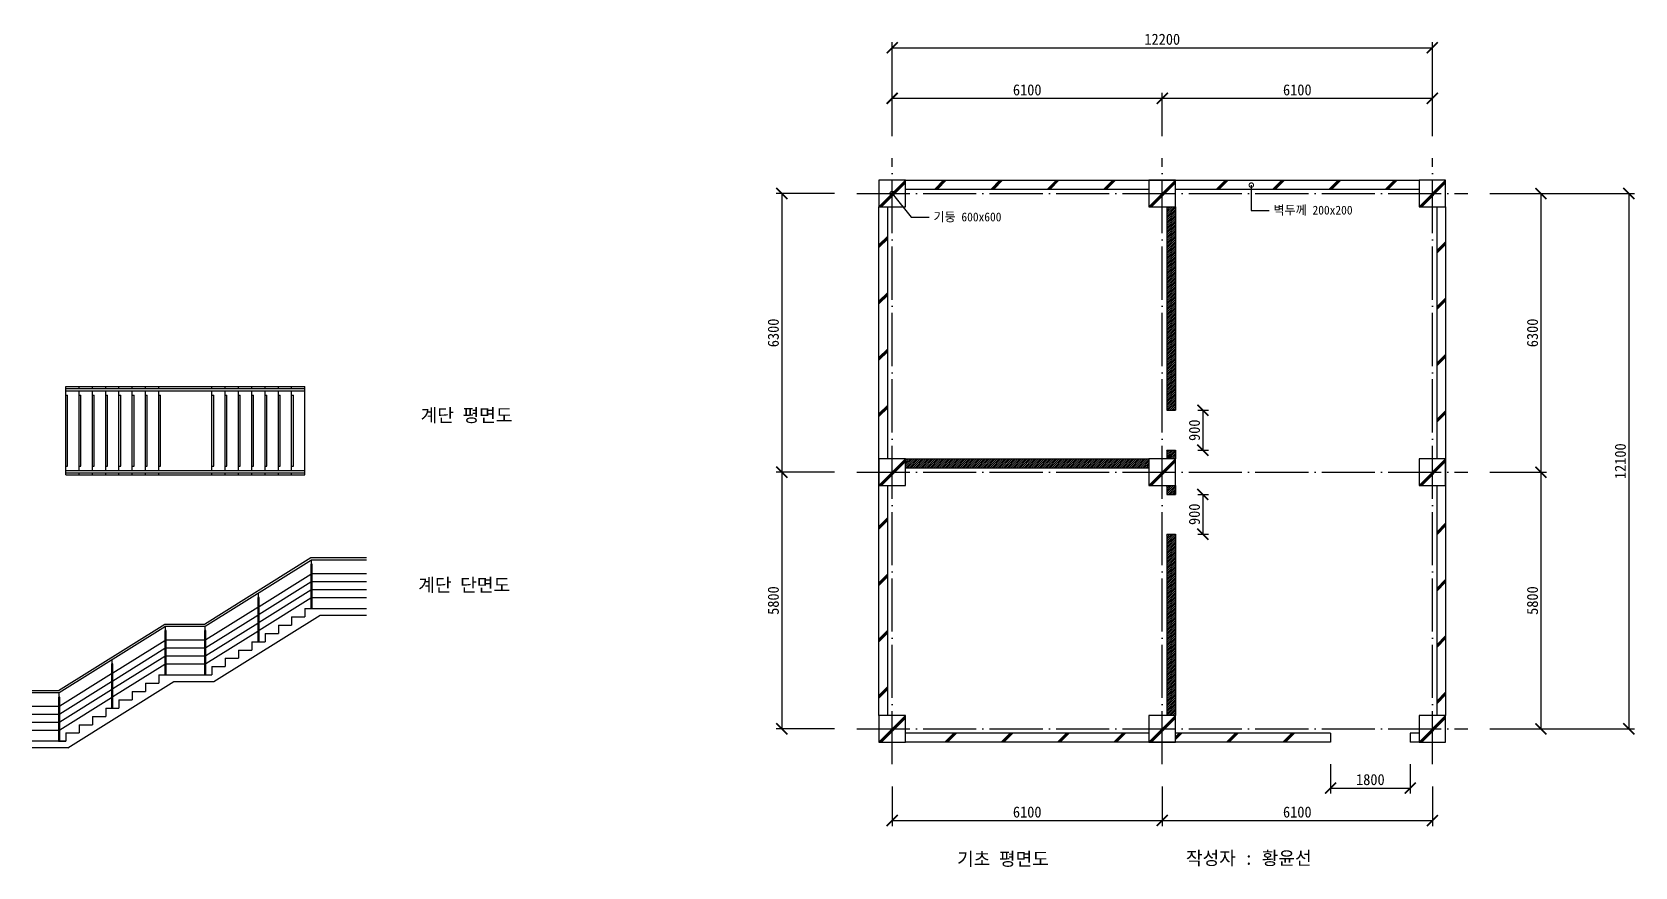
# Model space of a CAD drawing. Header units: millimetres. Extents: x 7137 to 43339, y 748 to 19620.
import ezdxf
from ezdxf import colors
from ezdxf.entities.mleader import LeaderData, LeaderLine
from ezdxf.math import Vec2, Vec3

# ---------------------------------------------------------------- set-up
doc = ezdxf.new("R2010")
doc.units = ezdxf.units.MM
doc.linetypes.add('ACAD_ISO04W100', pattern=[30, 24, -3, 0, -3])
for name, color, linetype in [('CEN', 1, 'ACAD_ISO04W100'), ('COL', 2, 'Continuous'), ('DIM', 3, 'Continuous'), ('HAT', 8, 'Continuous'), ('TXT', 7, 'Continuous'), ('WAL', 2, 'Continuous')]:
    doc.layers.add(name, color=color, linetype=linetype)
doc.styles.get("Standard").update_dxf_attribs({"font": ''})
doc.styles.add('문자300', font='', dxfattribs={"height": 300})
doc.styles.get('Standard').set_extended_font_data('GulimChe')
doc.styles.get('문자300').set_extended_font_data('GulimChe')
doc.dimstyles.new('스케일 50', dxfattribs={"dimscale": 100, "dimtxt": 2.5, "dimasz": 2.5, "dimexe": 1.25, "dimexo": 5, "dimtad": 1, "dimtxsty": 'Standard', "dimblk": 'ARCHTICK', "dimcen": 2.5, "dimadec": 0, "dimazin": 0, "dimtfac": 1, "dimtmove": 0, "dimatfit": 3, "dimldrblk": 'DOTSMALL', "dimfxl": 1, "dimarcsym": 0})
pattern_1 = [(45, (0, 0), (-21.213203, 21.213203), [])]

# ---------------------------------------------------------------- blocks, each defined once
blk = doc.blocks.new('_ArchTick')
at = {"color": 0, "linetype": 'ByBlock', "const_width": 0.15}
blk.add_lwpolyline([(-0.5, -0.5), (0.5, 0.5)], dxfattribs=at)
blk = doc.blocks.new('*D6')
at = {"layer": 'Defpoints', "color": 0, "transparency": 16777216}
for p in [(32663, 18122), (26563, 16770), (32663, 16770)]:
    blk.add_point(p, dxfattribs=at)
at = {"layer": 'DIM', "color": 0, "lineweight": -2, "transparency": 16777216}
for p, q in [((26563, 17270), (26563, 18247)), ((26563, 18122), (32663, 18122)), ((32663, 17270), (32663, 18247))]:
    blk.add_line(p, q, dxfattribs=at)
at = {"layer": 'DIM', "color": 0, "lineweight": -2, "transparency": 16777216, "xscale": 250, "yscale": 250, "zscale": 250, "rotation": 180}
blk.add_blockref('_ArchTick', (26563, 18122), dxfattribs=at)
at = {"layer": 'DIM', "color": 0, "lineweight": -2, "transparency": 16777216, "xscale": 250, "yscale": 250, "zscale": 250}
blk.add_blockref('_ArchTick', (32663, 18122), dxfattribs=at)
at = {"layer": 'DIM', "color": 0, "transparency": 16777216, "insert": (29613, 18312), "char_height": 250, "attachment_point": 5}
blk.add_mtext('6100', dxfattribs=at)
blk = doc.blocks.new('_DotSmall')
at = {"color": 0, "linetype": 'ByBlock', "const_width": 0.5}
blk.add_lwpolyline([(-0.0625, 0, 1), (0.0625, 0, 1)], format="xyb", close=True, dxfattribs=at)
blk = doc.blocks.new('*D7')
at = {"layer": 'Defpoints', "color": 0, "transparency": 16777216}
for p in [(38763, 18122), (32663, 16770), (38763, 16770)]:
    blk.add_point(p, dxfattribs=at)
at = {"layer": 'DIM', "color": 0, "lineweight": -2, "transparency": 16777216}
for p, q in [((32663, 17270), (32663, 18247)), ((32663, 18122), (38763, 18122)), ((38763, 17270), (38763, 18247))]:
    blk.add_line(p, q, dxfattribs=at)
at = {"layer": 'DIM', "color": 0, "lineweight": -2, "transparency": 16777216, "xscale": 250, "yscale": 250, "zscale": 250, "rotation": 180}
blk.add_blockref('_ArchTick', (32663, 18122), dxfattribs=at)
at = {"layer": 'DIM', "color": 0, "lineweight": -2, "transparency": 16777216, "xscale": 250, "yscale": 250, "zscale": 250}
blk.add_blockref('_ArchTick', (38763, 18122), dxfattribs=at)
at = {"layer": 'DIM', "color": 0, "transparency": 16777216, "insert": (35713, 18312), "char_height": 250, "attachment_point": 5}
blk.add_mtext('6100', dxfattribs=at)
blk = doc.blocks.new('*D8')
at = {"layer": 'Defpoints', "color": 0, "transparency": 16777216}
for p in [(38763, 19265), (26563, 16770), (38763, 16770)]:
    blk.add_point(p, dxfattribs=at)
at = {"layer": 'DIM', "color": 0, "lineweight": -2, "transparency": 16777216}
for p, q in [((26563, 17270), (26563, 19390)), ((26563, 19265), (38763, 19265)), ((38763, 17270), (38763, 19390))]:
    blk.add_line(p, q, dxfattribs=at)
at = {"layer": 'DIM', "color": 0, "lineweight": -2, "transparency": 16777216, "xscale": 250, "yscale": 250, "zscale": 250, "rotation": 180}
blk.add_blockref('_ArchTick', (26563, 19265), dxfattribs=at)
at = {"layer": 'DIM', "color": 0, "lineweight": -2, "transparency": 16777216, "xscale": 250, "yscale": 250, "zscale": 250}
blk.add_blockref('_ArchTick', (38763, 19265), dxfattribs=at)
at = {"layer": 'DIM', "color": 0, "transparency": 16777216, "insert": (32663, 19456), "char_height": 250, "attachment_point": 5}
blk.add_mtext('12200', dxfattribs=at)
blk = doc.blocks.new('*D9')
at = {"layer": 'Defpoints', "color": 0, "transparency": 16777216}
for p in [(39563, 15970), (39563, 9670), (41215, 9670)]:
    blk.add_point(p, dxfattribs=at)
at = {"layer": 'DIM', "color": 0, "lineweight": -2, "transparency": 16777216}
for p, q in [((40063, 15970), (41340, 15970)), ((41215, 15970), (41215, 9670)), ((40063, 9670), (41340, 9670))]:
    blk.add_line(p, q, dxfattribs=at)
at = {"layer": 'DIM', "color": 0, "lineweight": -2, "transparency": 16777216, "xscale": 250, "yscale": 250, "zscale": 250}
for p, rotation in [((41215, 15970), 90), ((41215, 9670), 270)]:
    blk.add_blockref('_ArchTick', p, dxfattribs=dict(at, rotation=rotation))
at = {"layer": 'DIM', "color": 0, "transparency": 16777216, "insert": (41025, 12820), "char_height": 250, "attachment_point": 5, "rotation": 90}
blk.add_mtext('6300', dxfattribs=at)
blk = doc.blocks.new('*D10')
at = {"layer": 'Defpoints', "color": 0, "transparency": 16777216}
for p in [(39563, 9670), (39563, 3870), (41215, 3870)]:
    blk.add_point(p, dxfattribs=at)
at = {"layer": 'DIM', "color": 0, "lineweight": -2, "transparency": 16777216}
for p, q in [((40063, 9670), (41340, 9670)), ((41215, 9670), (41215, 3870)), ((40063, 3870), (41340, 3870))]:
    blk.add_line(p, q, dxfattribs=at)
at = {"layer": 'DIM', "color": 0, "lineweight": -2, "transparency": 16777216, "xscale": 250, "yscale": 250, "zscale": 250}
for p, rotation in [((41215, 9670), 90), ((41215, 3870), 270)]:
    blk.add_blockref('_ArchTick', p, dxfattribs=dict(at, rotation=rotation))
at = {"layer": 'DIM', "color": 0, "transparency": 16777216, "insert": (41025, 6770), "char_height": 250, "attachment_point": 5, "rotation": 90}
blk.add_mtext('5800', dxfattribs=at)
blk = doc.blocks.new('*D11')
at = {"layer": 'Defpoints', "color": 0, "transparency": 16777216}
for p in [(39563, 15970), (39563, 3870), (43201, 3870)]:
    blk.add_point(p, dxfattribs=at)
at = {"layer": 'DIM', "color": 0, "lineweight": -2, "transparency": 16777216}
for p, q in [((40063, 15970), (43326, 15970)), ((43201, 15970), (43201, 3870)), ((40063, 3870), (43326, 3870))]:
    blk.add_line(p, q, dxfattribs=at)
at = {"layer": 'DIM', "color": 0, "lineweight": -2, "transparency": 16777216, "xscale": 250, "yscale": 250, "zscale": 250}
for p, rotation in [((43201, 15970), 90), ((43201, 3870), 270)]:
    blk.add_blockref('_ArchTick', p, dxfattribs=dict(at, rotation=rotation))
at = {"layer": 'DIM', "color": 0, "transparency": 16777216, "insert": (43010, 9920), "char_height": 250, "attachment_point": 5, "rotation": 90}
blk.add_mtext('12100', dxfattribs=at)
blk = doc.blocks.new('*D12')
at = {"layer": 'Defpoints', "color": 0, "transparency": 16777216}
for p in [(25763, 15970), (24070, 9670), (25763, 9670)]:
    blk.add_point(p, dxfattribs=at)
at = {"layer": 'DIM', "color": 0, "lineweight": -2, "transparency": 16777216}
for p, q in [((25263, 15970), (23945, 15970)), ((24070, 15970), (24070, 9670)), ((25263, 9670), (23945, 9670))]:
    blk.add_line(p, q, dxfattribs=at)
at = {"layer": 'DIM', "color": 0, "lineweight": -2, "transparency": 16777216, "xscale": 250, "yscale": 250, "zscale": 250}
for p, rotation in [((24070, 15970), 90), ((24070, 9670), 270)]:
    blk.add_blockref('_ArchTick', p, dxfattribs=dict(at, rotation=rotation))
at = {"layer": 'DIM', "color": 0, "transparency": 16777216, "insert": (23879, 12820), "char_height": 250, "attachment_point": 5, "rotation": 90}
blk.add_mtext('6300', dxfattribs=at)
blk = doc.blocks.new('*D13')
at = {"layer": 'Defpoints', "color": 0, "transparency": 16777216}
for p in [(25763, 9670), (24070, 3870), (25763, 3870)]:
    blk.add_point(p, dxfattribs=at)
at = {"layer": 'DIM', "color": 0, "lineweight": -2, "transparency": 16777216}
for p, q in [((25263, 9670), (23945, 9670)), ((24070, 9670), (24070, 3870)), ((25263, 3870), (23945, 3870))]:
    blk.add_line(p, q, dxfattribs=at)
at = {"layer": 'DIM', "color": 0, "lineweight": -2, "transparency": 16777216, "xscale": 250, "yscale": 250, "zscale": 250}
for p, rotation in [((24070, 9670), 90), ((24070, 3870), 270)]:
    blk.add_blockref('_ArchTick', p, dxfattribs=dict(at, rotation=rotation))
at = {"layer": 'DIM', "color": 0, "transparency": 16777216, "insert": (23879, 6770), "char_height": 250, "attachment_point": 5, "rotation": 90}
blk.add_mtext('5800', dxfattribs=at)
blk = doc.blocks.new('*D14')
at = {"layer": 'Defpoints', "color": 0, "transparency": 16777216}
for p in [(32963, 11070), (32963, 10170), (33580, 10170)]:
    blk.add_point(p, dxfattribs=at)
at = {"layer": 'DIM', "color": 0, "lineweight": -2, "transparency": 16777216}
for p, q in [((33463, 11070), (33705, 11070)), ((33580, 11070), (33580, 10170)), ((33463, 10170), (33705, 10170))]:
    blk.add_line(p, q, dxfattribs=at)
at = {"layer": 'DIM', "color": 0, "lineweight": -2, "transparency": 16777216, "xscale": 250, "yscale": 250, "zscale": 250}
for p, rotation in [((33580, 11070), 90), ((33580, 10170), 270)]:
    blk.add_blockref('_ArchTick', p, dxfattribs=dict(at, rotation=rotation))
at = {"layer": 'DIM', "color": 0, "transparency": 16777216, "insert": (33390, 10620), "char_height": 250, "attachment_point": 5, "rotation": 90}
blk.add_mtext('900', dxfattribs=at)
blk = doc.blocks.new('*D15')
at = {"layer": 'Defpoints', "color": 0, "transparency": 16777216}
for p in [(32963, 9170), (32963, 8270), (33580, 8270)]:
    blk.add_point(p, dxfattribs=at)
at = {"layer": 'DIM', "color": 0, "lineweight": -2, "transparency": 16777216}
for p, q in [((33463, 9170), (33705, 9170)), ((33580, 9170), (33580, 8270)), ((33463, 8270), (33705, 8270))]:
    blk.add_line(p, q, dxfattribs=at)
at = {"layer": 'DIM', "color": 0, "lineweight": -2, "transparency": 16777216, "xscale": 250, "yscale": 250, "zscale": 250}
for p, rotation in [((33580, 9170), 90), ((33580, 8270), 270)]:
    blk.add_blockref('_ArchTick', p, dxfattribs=dict(at, rotation=rotation))
at = {"layer": 'DIM', "color": 0, "transparency": 16777216, "insert": (33390, 8720), "char_height": 250, "attachment_point": 5, "rotation": 90}
blk.add_mtext('900', dxfattribs=at)
blk = doc.blocks.new('*D16')
at = {"layer": 'Defpoints', "color": 0, "transparency": 16777216}
for p in [(36463, 3570), (38263, 3570), (38263, 2531)]:
    blk.add_point(p, dxfattribs=at)
at = {"layer": 'DIM', "color": 0, "lineweight": -2, "transparency": 16777216}
for p, q in [((36463, 3070), (36463, 2406)), ((38263, 3070), (38263, 2406)), ((36463, 2531), (38263, 2531))]:
    blk.add_line(p, q, dxfattribs=at)
at = {"layer": 'DIM', "color": 0, "lineweight": -2, "transparency": 16777216, "xscale": 250, "yscale": 250, "zscale": 250, "rotation": 180}
blk.add_blockref('_ArchTick', (36463, 2531), dxfattribs=at)
at = {"layer": 'DIM', "color": 0, "lineweight": -2, "transparency": 16777216, "xscale": 250, "yscale": 250, "zscale": 250}
blk.add_blockref('_ArchTick', (38263, 2531), dxfattribs=at)
at = {"layer": 'DIM', "color": 0, "transparency": 16777216, "insert": (37363, 2722), "char_height": 250, "attachment_point": 5}
blk.add_mtext('1800', dxfattribs=at)
blk = doc.blocks.new('*D17')
at = {"layer": 'Defpoints', "color": 0, "transparency": 16777216}
for p in [(26563, 3070), (32663, 3070), (32663, 1798)]:
    blk.add_point(p, dxfattribs=at)
at = {"layer": 'DIM', "color": 0, "lineweight": -2, "transparency": 16777216}
for p, q in [((26563, 2570), (26563, 1673)), ((32663, 2570), (32663, 1673)), ((26563, 1798), (32663, 1798))]:
    blk.add_line(p, q, dxfattribs=at)
at = {"layer": 'DIM', "color": 0, "lineweight": -2, "transparency": 16777216, "xscale": 250, "yscale": 250, "zscale": 250, "rotation": 180}
blk.add_blockref('_ArchTick', (26563, 1798), dxfattribs=at)
at = {"layer": 'DIM', "color": 0, "lineweight": -2, "transparency": 16777216, "xscale": 250, "yscale": 250, "zscale": 250}
blk.add_blockref('_ArchTick', (32663, 1798), dxfattribs=at)
at = {"layer": 'DIM', "color": 0, "transparency": 16777216, "insert": (29613, 1989), "char_height": 250, "attachment_point": 5}
blk.add_mtext('6100', dxfattribs=at)
blk = doc.blocks.new('*D18')
at = {"layer": 'Defpoints', "color": 0, "transparency": 16777216}
for p in [(32663, 3070), (38763, 3070), (38763, 1798)]:
    blk.add_point(p, dxfattribs=at)
at = {"layer": 'DIM', "color": 0, "lineweight": -2, "transparency": 16777216}
for p, q in [((32663, 2570), (32663, 1673)), ((38763, 2570), (38763, 1673)), ((32663, 1798), (38763, 1798))]:
    blk.add_line(p, q, dxfattribs=at)
at = {"layer": 'DIM', "color": 0, "lineweight": -2, "transparency": 16777216, "xscale": 250, "yscale": 250, "zscale": 250, "rotation": 180}
blk.add_blockref('_ArchTick', (32663, 1798), dxfattribs=at)
at = {"layer": 'DIM', "color": 0, "lineweight": -2, "transparency": 16777216, "xscale": 250, "yscale": 250, "zscale": 250}
blk.add_blockref('_ArchTick', (38763, 1798), dxfattribs=at)
at = {"layer": 'DIM', "color": 0, "transparency": 16777216, "insert": (35713, 1989), "char_height": 250, "attachment_point": 5}
blk.add_mtext('6100', dxfattribs=at)

msp = doc.modelspace()

# ---------------------------------------------------------------- hatches: boundary and pattern name
at = {"layer": 'HAT'}
h = msp.add_hatch(dxfattribs=at)
h.set_pattern_fill('JIS_RC_30', color=256, scale=30)
h.set_pattern_definition([(45, (26562.9, 15970), (-636.4, 636.4), []), (45, (26592.9, 15970), (-636.4, 636.4), []), (45, (26622.9, 15970), (-636.4, 636.4), [])])
h.paths.add_polyline_path([(26862.875, 16269.965), (26262.875, 16269.965), (26262.875, 15669.965), (26862.875, 15669.965)])
h = msp.add_hatch(dxfattribs=at)
h.set_pattern_fill('JIS_RC_30', color=256, scale=30)
h.paths.add_polyline_path([(32362.875, 16269.965), (26862.875, 16269.965), (26862.875, 16069.965), (32362.875, 16069.965)])
h.paths.add_polyline_path([(38462.875, 16269.965), (32962.875, 16269.965), (32962.875, 16069.965), (38462.875, 16069.965)])
h.paths.add_polyline_path([(39062.875, 15669.965), (38862.875, 15669.965), (38862.875, 9969.965), (39062.875, 9969.965)])
h.paths.add_polyline_path([(39062.875, 9369.965), (38862.875, 9369.965), (38862.875, 4169.965), (39062.875, 4169.965)])
h.paths.add_polyline_path([(36462.875, 3769.965), (32962.875, 3769.965), (32962.875, 3569.965), (36462.875, 3569.965)])
h.paths.add_polyline_path([(32362.875, 3769.965), (26862.875, 3769.965), (26862.875, 3569.965), (32362.875, 3569.965)])
h.paths.add_polyline_path([(26462.875, 9369.965), (26262.875, 9369.965), (26262.875, 4169.965), (26462.875, 4169.965)])
h.paths.add_polyline_path([(26462.875, 15669.965), (26262.875, 15669.965), (26262.875, 9969.965), (26462.875, 9969.965)])
h = msp.add_hatch(dxfattribs=at)
h.set_pattern_fill('JIS_RC_30', color=256, scale=30)
h.set_pattern_definition([(45, (32662.9, 15970), (-636.4, 636.4), []), (45, (32692.9, 15970), (-636.4, 636.4), []), (45, (32722.9, 15970), (-636.4, 636.4), [])])
h.paths.add_polyline_path([(32962.875, 16269.965), (32362.875, 16269.965), (32362.875, 15669.965), (32962.875, 15669.965)])
h = msp.add_hatch(dxfattribs=at)
h.set_pattern_fill('JIS_RC_30', color=256, scale=30)
h.set_pattern_definition([(45, (38762.9, 15970), (-636.4, 636.4), []), (45, (38792.9, 15970), (-636.4, 636.4), []), (45, (38822.9, 15970), (-636.4, 636.4), [])])
h.paths.add_polyline_path([(39062.875, 16269.965), (38462.875, 16269.965), (38462.875, 15669.965), (39062.875, 15669.965)])
h = msp.add_hatch(dxfattribs=at)
h.set_pattern_fill('_USER', color=256, scale=30, angle=45, pattern_type=0)
h.set_pattern_definition(pattern_1)
h.paths.add_polyline_path([(32962.875, 15669.965), (32762.875, 15669.965), (32762.875, 11069.965), (32962.875, 11069.965)])
h.paths.add_polyline_path([(32962.875, 10169.965), (32762.875, 10169.965), (32762.875, 9969.965), (32962.875, 9969.965)])
h.paths.add_polyline_path([(32962.875, 9369.965), (32762.875, 9369.965), (32762.875, 9169.965), (32962.875, 9169.965)])
h.paths.add_polyline_path([(32962.875, 8269.965), (32762.875, 8269.965), (32762.875, 4169.965), (32962.875, 4169.965)])
h = msp.add_hatch(dxfattribs=at)
h.set_pattern_fill('JIS_RC_30', color=256, scale=30)
h.set_pattern_definition([(45, (26562.9, 9670), (-636.4, 636.4), []), (45, (26592.9, 9670), (-636.4, 636.4), []), (45, (26622.9, 9670), (-636.4, 636.4), [])])
h.paths.add_polyline_path([(26862.875, 9969.965), (26262.875, 9969.965), (26262.875, 9369.965), (26862.875, 9369.965)])
h = msp.add_hatch(dxfattribs=at)
h.set_pattern_fill('_USER', color=256, scale=30, angle=45, pattern_type=0)
h.set_pattern_definition(pattern_1)
h.paths.add_polyline_path([(32362.875, 9969.965), (26862.875, 9969.965), (26862.875, 9769.965), (32362.875, 9769.965)])
h = msp.add_hatch(dxfattribs=at)
h.set_pattern_fill('JIS_RC_30', color=256, scale=30)
h.set_pattern_definition([(45, (32662.9, 9670), (-636.4, 636.4), []), (45, (32692.9, 9670), (-636.4, 636.4), []), (45, (32722.9, 9670), (-636.4, 636.4), [])])
h.paths.add_polyline_path([(32962.875, 9969.965), (32362.875, 9969.965), (32362.875, 9369.965), (32962.875, 9369.965)])
h = msp.add_hatch(dxfattribs=at)
h.set_pattern_fill('JIS_RC_30', color=256, scale=30)
h.set_pattern_definition([(45, (38762.9, 9670), (-636.4, 636.4), []), (45, (38792.9, 9670), (-636.4, 636.4), []), (45, (38822.9, 9670), (-636.4, 636.4), [])])
h.paths.add_polyline_path([(39062.875, 9969.965), (38462.875, 9969.965), (38462.875, 9369.965), (39062.875, 9369.965)])
h = msp.add_hatch(dxfattribs=at)
h.set_pattern_fill('JIS_RC_30', color=256, scale=30)
h.set_pattern_definition([(45, (26562.9, 3870), (-636.4, 636.4), []), (45, (26592.9, 3870), (-636.4, 636.4), []), (45, (26622.9, 3870), (-636.4, 636.4), [])])
h.paths.add_polyline_path([(26862.875, 4169.965), (26262.875, 4169.965), (26262.875, 3569.965), (26862.875, 3569.965)])
h = msp.add_hatch(dxfattribs=at)
h.set_pattern_fill('JIS_RC_30', color=256, scale=30)
h.set_pattern_definition([(45, (32662.9, 3870), (-636.4, 636.4), []), (45, (32692.9, 3870), (-636.4, 636.4), []), (45, (32722.9, 3870), (-636.4, 636.4), [])])
h.paths.add_polyline_path([(32962.875, 4169.965), (32362.875, 4169.965), (32362.875, 3569.965), (32962.875, 3569.965)])
h = msp.add_hatch(dxfattribs=at)
h.set_pattern_fill('JIS_RC_30', color=256, scale=30)
h.set_pattern_definition([(45, (38762.9, 3870), (-636.4, 636.4), []), (45, (38792.9, 3870), (-636.4, 636.4), []), (45, (38822.9, 3870), (-636.4, 636.4), [])])
h.paths.add_polyline_path([(39062.875, 4169.965), (38462.875, 4169.965), (38462.875, 3569.965), (39062.875, 3569.965)])

# ---------------------------------------------------------------- linework, layer by layer
for p, q in [((7899.373, 9609.829), (7899.373, 11609.829)), ((7899.373, 11609.829), (13299.373, 11609.829)), ((8199.373, 11559.829), (8199.373, 11609.829)), ((8499.373, 11559.829), (8499.373, 11609.829)), ((8799.373, 11559.829), (8799.373, 11609.829)), ((9099.373, 11559.829), (9099.373, 11609.829)), ((9399.373, 11559.829), (9399.373, 11609.829)), ((9699.373, 11559.829), (9699.373, 11609.829)), ((9999.373, 11559.829), (9999.373, 11609.829)), ((11199.373, 11559.829), (11199.373, 11609.829)), ((11499.373, 11559.829), (11499.373, 11609.829)), ((11799.373, 11559.829), (11799.373, 11609.829)), ((12099.373, 11559.829), (12099.373, 11609.829)), ((12399.373, 11559.829), (12399.373, 11609.829)), ((12699.373, 11559.829), (12699.373, 11609.829)), ((12999.373, 11559.829), (12999.373, 11609.829)), ((13299.373, 9609.829), (13299.373, 11609.829)), ((7899.373, 11559.829), (13299.373, 11559.829)), ((7899.373, 11509.829), (13299.373, 11509.829)), ((7899.373, 11409.829), (7939.373, 11409.829)), ((7939.373, 9809.829), (7939.373, 11409.829)), ((8199.373, 9709.829), (8199.373, 11509.829)), ((8199.373, 11409.829), (8239.373, 11409.829)), ((8239.373, 9809.829), (8239.373, 11409.829)), ((8499.373, 9709.829), (8499.373, 11509.829)), ((8499.373, 11409.829), (8539.373, 11409.829)), ((8539.373, 9809.829), (8539.373, 11409.829)), ((8799.373, 9709.829), (8799.373, 11509.829)), ((8799.373, 11409.829), (8839.373, 11409.829)), ((8839.373, 9809.829), (8839.373, 11409.829)), ((9099.373, 9709.829), (9099.373, 11509.829)), ((9099.373, 11409.829), (9139.373, 11409.829)), ((9139.373, 9809.829), (9139.373, 11409.829)), ((9399.373, 9709.829), (9399.373, 11509.829)), ((9399.373, 11409.829), (9439.373, 11409.829)), ((9439.373, 9809.829), (9439.373, 11409.829)), ((9699.373, 9709.829), (9699.373, 11509.829)), ((9699.373, 11409.829), (9739.373, 11409.829)), ((9739.373, 9809.829), (9739.373, 11409.829)), ((9999.373, 9709.829), (9999.373, 11509.829)), ((9999.373, 11409.829), (10039.373, 11409.829)), ((10039.373, 9809.829), (10039.373, 11409.829)), ((11199.373, 9709.829), (11199.373, 11509.829)), ((11199.373, 11409.829), (11239.373, 11409.829)), ((11239.373, 9809.829), (11239.373, 11409.829)), ((11499.373, 9709.829), (11499.373, 11509.829)), ((11499.373, 11409.829), (11539.373, 11409.829)), ((11539.373, 9809.829), (11539.373, 11409.829)), ((11799.373, 9709.829), (11799.373, 11509.829)), ((11799.373, 11409.829), (11839.373, 11409.829)), ((11839.373, 9809.829), (11839.373, 11409.829)), ((12099.373, 9709.829), (12099.373, 11509.829)), ((12099.373, 11409.829), (12139.373, 11409.829)), ((12139.373, 9809.829), (12139.373, 11409.829)), ((12399.373, 9709.829), (12399.373, 11509.829)), ((12399.373, 11409.829), (12439.373, 11409.829)), ((12439.373, 9809.829), (12439.373, 11409.829)), ((12699.373, 9709.829), (12699.373, 11509.829)), ((12699.373, 11409.829), (12739.373, 11409.829)), ((12739.373, 9809.829), (12739.373, 11409.829)), ((12999.373, 9709.829), (12999.373, 11509.829)), ((12999.373, 11409.829), (13039.373, 11409.829)), ((13039.373, 9809.829), (13039.373, 11409.829)), ((7899.373, 9809.829), (7939.373, 9809.829)), ((8199.373, 9809.829), (8239.373, 9809.829)), ((8499.373, 9809.829), (8539.373, 9809.829)), ((8799.373, 9809.829), (8839.373, 9809.829)), ((9099.373, 9809.829), (9139.373, 9809.829)), ((9399.373, 9809.829), (9439.373, 9809.829)), ((9699.373, 9809.829), (9739.373, 9809.829)), ((9999.373, 9809.829), (10039.373, 9809.829)), ((11199.373, 9809.829), (11239.373, 9809.829)), ((11499.373, 9809.829), (11539.373, 9809.829)), ((11799.373, 9809.829), (11839.373, 9809.829)), ((12099.373, 9809.829), (12139.373, 9809.829)), ((12399.373, 9809.829), (12439.373, 9809.829)), ((12699.373, 9809.829), (12739.373, 9809.829)), ((12999.373, 9809.829), (13039.373, 9809.829)), ((7899.373, 9709.829), (13299.373, 9709.829)), ((7899.373, 9659.829), (13299.373, 9659.829)), ((7899.373, 9609.829), (13299.373, 9609.829)), ((8199.373, 9609.829), (8199.373, 9659.829)), ((8499.373, 9609.829), (8499.373, 9659.829)), ((8799.373, 9609.829), (8799.373, 9659.829)), ((9099.373, 9609.829), (9099.373, 9659.829)), ((9399.373, 9609.829), (9399.373, 9659.829)), ((9699.373, 9609.829), (9699.373, 9659.829)), ((9999.373, 9609.829), (9999.373, 9659.829)), ((11199.373, 9609.829), (11199.373, 9659.829)), ((11499.373, 9609.829), (11499.373, 9659.829)), ((11799.373, 9609.829), (11799.373, 9659.829)), ((12099.373, 9609.829), (12099.373, 9659.829)), ((12399.373, 9609.829), (12399.373, 9659.829)), ((12699.373, 9609.829), (12699.373, 9659.829)), ((12999.373, 9609.829), (12999.373, 9659.829)), ((13449.373, 7589.56), (13449.373, 7689.56)), ((12249.373, 6839.56), (12249.373, 6939.56)), ((13299.373, 6589.56), (14687.045, 6589.56)), ((13299.373, 6589.56), (13299.373, 6402.06)), ((10149.373, 6089.56), (10149.373, 6189.56)), ((11049.373, 6089.56), (11049.373, 6189.56)), ((11242.393, 4939.56), (13642.393, 6439.56)), ((12699.373, 6214.56), (12699.373, 6027.06)), ((12699.373, 6214.56), (12999.373, 6214.56)), ((12999.373, 6402.06), (12999.373, 6214.56)), ((12999.373, 6402.06), (13299.373, 6402.06)), ((13642.393, 6439.56), (14687.045, 6439.56)), ((12099.373, 5839.56), (12099.373, 5652.06)), ((12099.373, 5839.56), (12399.373, 5839.56)), ((12399.373, 6027.06), (12399.373, 5839.56)), ((12399.373, 6027.06), (12699.373, 6027.06)), ((8949.373, 5339.56), (8949.373, 5439.56)), ((11499.373, 5464.56), (11499.373, 5277.06)), ((11499.373, 5464.56), (11799.373, 5464.56)), ((11799.373, 5652.06), (11799.373, 5464.56)), ((11799.373, 5652.06), (12099.373, 5652.06)), ((9999.373, 5089.56), (9999.373, 4902.06)), ((9999.373, 5089.56), (11199.373, 5089.56)), ((11199.373, 5277.06), (11199.373, 5089.56)), ((11199.373, 5277.06), (11499.373, 5277.06)), ((7942.393, 3439.56), (10342.393, 4939.56)), ((9399.373, 4714.56), (9399.373, 4527.06)), ((9399.373, 4714.56), (9699.373, 4714.56)), ((9699.373, 4902.06), (9699.373, 4714.56)), ((9699.373, 4902.06), (9999.373, 4902.06)), ((10342.393, 4939.56), (11242.393, 4939.56)), ((7749.373, 4589.56), (7749.373, 4689.56)), ((9099.373, 4527.06), (9099.373, 4339.56)), ((9099.373, 4527.06), (9399.373, 4527.06)), ((8499.373, 4152.06), (8499.373, 3964.56)), ((8499.373, 4152.06), (8799.373, 4152.06)), ((8799.373, 4339.56), (8799.373, 4152.06)), ((8799.373, 4339.56), (9099.373, 4339.56)), ((7899.373, 3777.06), (7899.373, 3589.56)), ((7899.373, 3777.06), (8199.373, 3777.06)), ((8199.373, 3964.56), (8199.373, 3777.06)), ((8199.373, 3964.56), (8499.373, 3964.56)), ((7942.393, 3439.56), (7140.692, 3439.56)), ((7749.373, 3589.56), (7899.373, 3589.56))]:
    msp.add_line(p, q)
for points in [[(7136.595, 4739.56), (7735.034, 4739.56), (10135.034, 6239.56), (11035.034, 6239.56), (13435.034, 7739.56), (14687.045, 7739.56)], [(7136.595, 4689.56), (7749.373, 4689.56), (10149.373, 6189.56), (11049.373, 6189.56), (13449.373, 7689.56), (14687.045, 7689.56)], [(12264.373, 6638.935), (13434.373, 7370.185)], [(13464.373, 7379.56), (14687.045, 7379.56)], [(12264.373, 6458.935), (13434.373, 7190.185)], [(12264.373, 6278.935), (13434.373, 7010.185)], [(12264.373, 6278.935), (13434.373, 7010.185)], [(13464.373, 7199.56), (14687.045, 7199.56)], [(13464.373, 7019.56), (14687.045, 7019.56)], [(13464.373, 7019.56), (14687.045, 7019.56)], [(11064.373, 5888.935), (12234.373, 6620.185)], [(12264.373, 6098.935), (13434.373, 6830.185)], [(13464.373, 6839.56), (14687.045, 6839.56)], [(11064.373, 5708.935), (12234.373, 6440.185)], [(11064.373, 5528.935), (12234.373, 6260.185)], [(11064.373, 5528.935), (12234.373, 6260.185)], [(8964.373, 5138.935), (10134.373, 5870.185)], [(10164.373, 5879.56), (11034.373, 5879.56)], [(11064.373, 5348.935), (12234.373, 6080.185)], [(8964.373, 4958.935), (10134.373, 5690.185)], [(8964.373, 4778.935), (10134.373, 5510.185)], [(8964.373, 4778.935), (10134.373, 5510.185)], [(10164.373, 5699.56), (11034.373, 5699.56)], [(10164.373, 5519.56), (11034.373, 5519.56)], [(7764.373, 4388.935), (8934.373, 5120.185)], [(8964.373, 4598.935), (10134.373, 5330.185)], [(10164.373, 5339.56), (11034.373, 5339.56)], [(7764.373, 4208.935), (8934.373, 4940.185)], [(7764.373, 4028.935), (8934.373, 4760.185)], [(7764.373, 4028.935), (8934.373, 4760.185)], [(7136.595, 4379.56), (7734.373, 4379.56)], [(7764.373, 3848.935), (8934.373, 4580.185)], [(7136.595, 4199.56), (7734.373, 4199.56)], [(7136.595, 4019.56), (7734.373, 4019.56)], [(7136.595, 4019.56), (7734.373, 4019.56)], [(7136.595, 3839.56), (7734.373, 3839.56)], [(7899.373, 3589.56), (7136.595, 3589.56)]]:
    msp.add_lwpolyline(points)
for points in [[(13434.373, 6589.56), (13464.373, 6589.56), (13464.373, 7589.56), (13434.373, 7589.56)], [(12234.373, 5839.56), (12264.373, 5839.56), (12264.373, 6839.56), (12234.373, 6839.56)], [(10134.373, 5089.56), (10164.373, 5089.56), (10164.373, 6089.56), (10134.373, 6089.56)], [(11034.373, 5089.56), (11064.373, 5089.56), (11064.373, 6089.56), (11034.373, 6089.56)], [(8934.373, 4339.56), (8964.373, 4339.56), (8964.373, 5339.56), (8934.373, 5339.56)], [(7734.373, 3589.56), (7764.373, 3589.56), (7764.373, 4589.56), (7734.373, 4589.56)]]:
    msp.add_lwpolyline(points, close=True)
at = {"layer": 'CEN', "ltscale": 50}
for p, q in [((26562.875, 3069.965), (26562.875, 16769.965)), ((32662.875, 3069.965), (32662.875, 16769.965)), ((38762.875, 3069.965), (38762.875, 16769.965)), ((25762.875, 15969.965), (39562.875, 15969.965)), ((25762.875, 9669.965), (39562.875, 9669.965)), ((25762.875, 3869.965), (39562.875, 3869.965))]:
    msp.add_line(p, q, dxfattribs=at)
at = {"layer": 'COL'}
for points in [[(26262.875, 15669.965), (26862.875, 15669.965), (26862.875, 16269.965), (26262.875, 16269.965)], [(32362.875, 15669.965), (32962.875, 15669.965), (32962.875, 16269.965), (32362.875, 16269.965)], [(38462.875, 15669.965), (39062.875, 15669.965), (39062.875, 16269.965), (38462.875, 16269.965)], [(26262.875, 9369.965), (26862.875, 9369.965), (26862.875, 9969.965), (26262.875, 9969.965)], [(32362.875, 9369.965), (32962.875, 9369.965), (32962.875, 9969.965), (32362.875, 9969.965)], [(38462.875, 9369.965), (39062.875, 9369.965), (39062.875, 9969.965), (38462.875, 9969.965)], [(26262.875, 3569.965), (26862.875, 3569.965), (26862.875, 4169.965), (26262.875, 4169.965)], [(32362.875, 3569.965), (32962.875, 3569.965), (32962.875, 4169.965), (32362.875, 4169.965)], [(38462.875, 3569.965), (39062.875, 3569.965), (39062.875, 4169.965), (38462.875, 4169.965)]]:
    msp.add_lwpolyline(points, close=True, dxfattribs=at)
for points in [[(32762.875, 9169.965), (32962.875, 9169.965)], [(32762.875, 8269.965), (32962.875, 8269.965)], [(36462.875, 3769.965), (36462.875, 3569.965)], [(38262.875, 3769.965), (38262.875, 3569.965)]]:
    msp.add_lwpolyline(points, dxfattribs=at)
at = {"layer": 'WAL'}
for p, q in [((26862.875, 16269.965), (38462.875, 16269.965)), ((26862.875, 16069.965), (32362.875, 16069.965)), ((32962.875, 16069.965), (38462.875, 16069.965)), ((26262.875, 4169.965), (26262.875, 15669.965)), ((26462.875, 9969.965), (26462.875, 15669.965)), ((32762.875, 15669.965), (32762.875, 11069.965)), ((32962.875, 15669.965), (32962.875, 11069.965)), ((38862.875, 15669.965), (38862.875, 9969.965)), ((39062.875, 15669.965), (39062.875, 4169.965)), ((32762.875, 11069.965), (32962.875, 11069.965)), ((32762.875, 10169.965), (32962.875, 10169.965)), ((32762.875, 10169.965), (32762.875, 9969.965)), ((32962.875, 10169.965), (32962.875, 9969.965)), ((26862.875, 9969.965), (32362.875, 9969.965)), ((26862.875, 9769.965), (32362.875, 9769.965)), ((26462.875, 4169.965), (26462.875, 9369.965)), ((32762.875, 9369.965), (32762.875, 9169.965)), ((32962.875, 9369.965), (32962.875, 9169.965)), ((38862.875, 9369.965), (38862.875, 4169.965)), ((32762.875, 8269.965), (32762.875, 4169.965)), ((32962.875, 8269.965), (32962.875, 4169.965)), ((32362.875, 3769.965), (26862.875, 3769.965)), ((36462.875, 3769.965), (32962.875, 3769.965)), ((38462.875, 3769.965), (38262.875, 3769.965)), ((36462.875, 3569.965), (26862.875, 3569.965)), ((38462.875, 3569.965), (38262.875, 3569.965))]:
    msp.add_line(p, q, dxfattribs=at)

# ---------------------------------------------------------------- texts
at = {"layer": 'TXT', "char_height": 300, "attachment_point": 1, "style": '문자300'}
for s, width, gutter_width, insert in [('계단 평면도', 3405.8701, 1500, (15911.36, 11109.235)), ('계단 단면도', 3129.71875, 1500, (15858.76, 7272.744)), ('기초 평면도', 5915.13804, 750, (28026.975, 1080.26)), ('작성자 : 황윤선', 5472.41088, 1500, (33197.585, 1097.802))]:
    msp.add_mtext_dynamic_manual_height_columns(s, width=width, gutter_width=gutter_width, heights=[0], dxfattribs=dict(at, insert=insert))

# ---------------------------------------------------------------- dimensions: what is measured, and where the dimension line sits
at = {"layer": 'DIM'}
for base, p1, p2, picture, middle in [((38762.875, 19265.482), (26562.875, 16769.965), (38762.875, 16769.965), '*D8', (32662.875, 19456.307)), ((32662.875, 18121.529), (26562.875, 16769.965), (32662.875, 16769.965), '*D6', (29612.875, 18312.353)), ((38762.875, 18121.529), (32662.875, 16769.965), (38762.875, 16769.965), '*D7', (35712.875, 18312.353)), ((38262.875, 2530.824), (36462.875, 3569.965), (38262.875, 3569.965), '*D16', (37362.875, 2721.649)), ((32662.875, 1797.942), (26562.875, 3069.965), (32662.875, 3069.965), '*D17', (29612.875, 1988.766)), ((38762.875, 1797.942), (32662.875, 3069.965), (38762.875, 3069.965), '*D18', (35712.875, 1988.766))]:
    dim = msp.add_linear_dim(base=base, p1=p1, p2=p2, dimstyle='스케일 50', dxfattribs=at)
    dim.commit()
    dim.dimension.update_dxf_attribs({"geometry": picture, "text_midpoint": middle})
for base, p1, p2, picture, middle in [((24069.756, 9669.965), (25762.875, 15969.965), (25762.875, 9669.965), '*D12', (23879.43, 12819.965)), ((41214.885, 9669.965), (39562.875, 15969.965), (39562.875, 9669.965), '*D9', (41024.559, 12819.965)), ((43200.612, 3869.965), (39562.875, 15969.965), (39562.875, 3869.965), '*D11', (43009.788, 9919.965)), ((33580.495, 10169.965), (32962.875, 11069.965), (32962.875, 10169.965), '*D14', (33390.169, 10619.965)), ((24069.756, 3869.965), (25762.875, 9669.965), (25762.875, 3869.965), '*D13', (23879.43, 6769.965)), ((41214.885, 3869.965), (39562.875, 9669.965), (39562.875, 3869.965), '*D10', (41024.559, 6769.965)), ((33580.495, 8269.965), (32962.875, 9169.965), (32962.875, 8269.965), '*D15', (33390.169, 8719.965))]:
    dim = msp.add_linear_dim(base=base, p1=p1, p2=p2, angle=90, dimstyle='스케일 50', dxfattribs=at)
    dim.commit()
    dim.dimension.update_dxf_attribs({"geometry": picture, "text_midpoint": middle})

# ---------------------------------------------------------------- leaders
ml = msp.add_multileader_mtext('Standard', dxfattribs=at)
ml.set_content('기둥 600x600', color=256)
ml.set_leader_properties()
ml.set_arrow_properties(name='DOTSMALL')
ml.build(insert=Vec2(0, 0))
ml.multileader.update_dxf_attribs({"arrow_head_size": 200, "scale": 50})
ctx = ml.context
ctx.base_point, ctx.scale, ctx.char_height, ctx.arrow_head_size, ctx.landing_gap_size, ctx.plane_origin = Vec3(27395.54, 15433.989), 50, 200, 200, 100, Vec3(26562.875, 15969.965)
notes = []
notes.append((ctx, [(0, (1, 1, 0), (26995.54, 15433.989), (1, 0), 400, [(0, [(26562.875, 15969.965)], 0, [])])]))
ctx.mtext.insert, ctx.mtext.flow_direction = Vec3(27495.54, 15541.037), 5
ml = msp.add_multileader_mtext('Standard', dxfattribs=at)
ml.set_content('벽두께 200x200', color=256)
ml.set_leader_properties()
ml.set_arrow_properties(name='DOTSMALL')
ml.build(insert=Vec2(0, 0))
ml.multileader.update_dxf_attribs({"arrow_head_size": 200, "scale": 50})
ctx = ml.context
ctx.base_point, ctx.scale, ctx.char_height, ctx.arrow_head_size, ctx.landing_gap_size, ctx.plane_origin = Vec3(35074.133, 15588.292), 50, 200, 200, 100, Vec3(34674.133, 16160.466)
notes.append((ctx, [(0, (1, 1, 0), (34674.133, 15588.292), (1, 0), 400, [(0, [(34674.133, 16160.466)], 0, [])])]))
ctx.mtext.insert, ctx.mtext.flow_direction = Vec3(35174.133, 15695.074), 5
for ctx, leaders in notes:
    for number, flags, end, landing, length, lines in leaders:
        leader = LeaderData()
        leader.index, (leader.has_last_leader_line, leader.has_dogleg_vector, leader.attachment_direction) = number, flags
        leader.last_leader_point, leader.dogleg_vector, leader.dogleg_length = Vec3(end), Vec3(landing), length
        for number, points, colour, breaks in lines:
            line = LeaderLine()
            line.index, line.vertices, line.color, line.breaks = number, Vec3.list(points), colors.encode_raw_color(colour), breaks
            leader.lines.append(line)
        ctx.leaders.append(leader)

doc.saveas('drawing.dxf')
